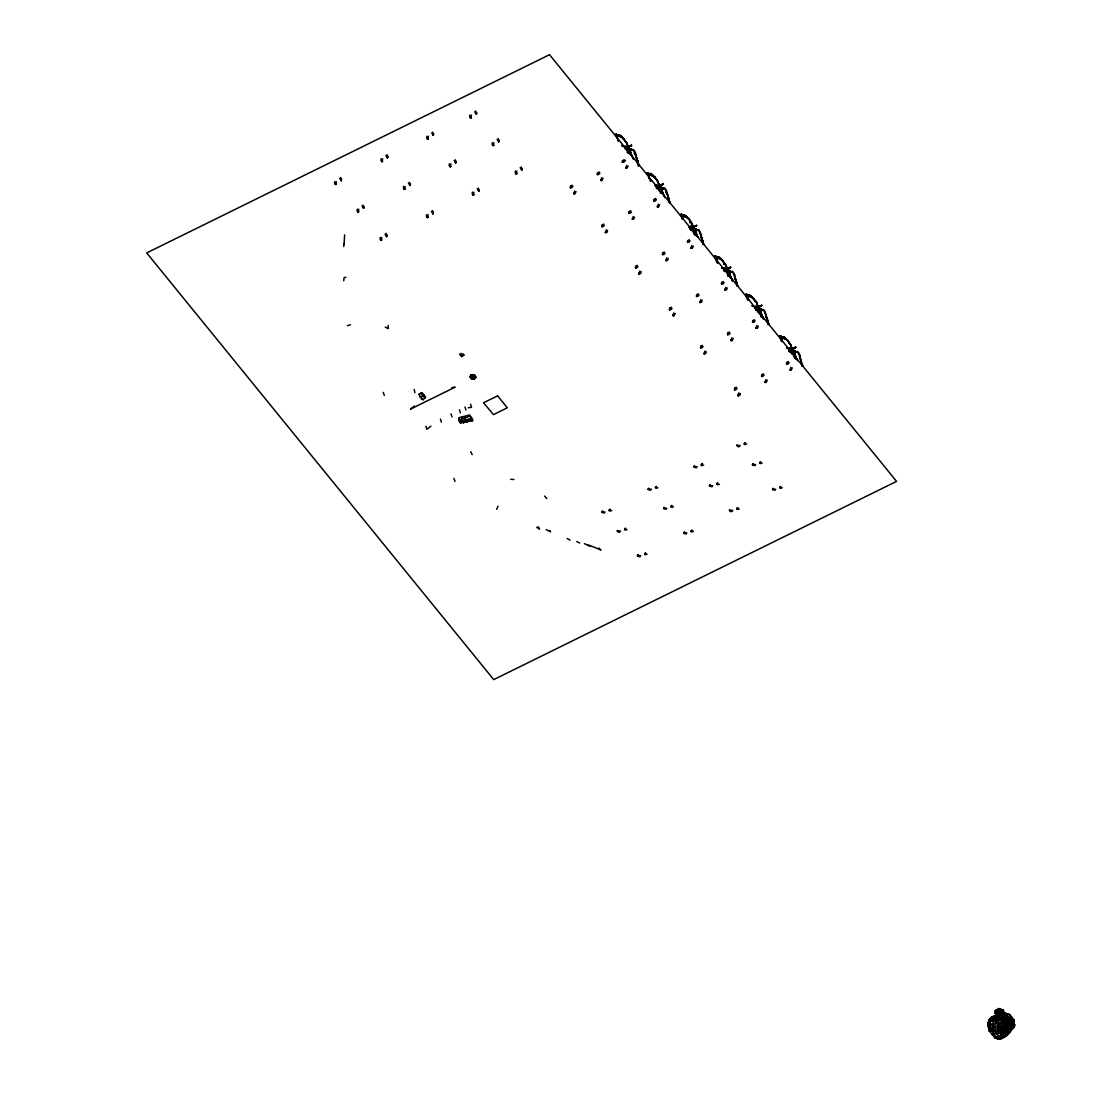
<?xml version="1.0" encoding="UTF-8"?>
<svg xmlns="http://www.w3.org/2000/svg" width="1094" height="1094" viewBox="0 0 1094 1094"><rect width="100%" height="100%" fill="white"/><g stroke="black" fill="none" stroke-linecap="round" stroke-linejoin="round"><path stroke-width="1.5" d="M465.005 416.814L464.868 418.633L467.111 422.093L468.232 419.754L472.649 420.711L469.709 414.899L458.892 417.744L459.015 420.725L460.465 422.968L472.649 420.711L472.28 418.236M471.227 374.845C475.89 374.886 470.502 375.174 471.5 374.955M473.839 375.748C469.723 375.68 472.102 381.15 473.196 375.789C473.346 378.25 476.218 379.577 472.717 379.194M473.346 374.996L471.692 374.832L474.974 375.474M473.647 374.668L472.02 376.131L473.716 376.965L474.03 375.42L475.206 378.073L474.605 378.852L475.521 377.649L473.976 375.269L474.769 375.912L474.769 377.553L472.417 377.977L471.049 376.596L471.87 375.146M607.58 230.369L607.088 232.106L605.42 232.707L606.213 229.781M641.18 271.681L640.674 273.404L639.019 274.02L639.812 271.08M668.188 258.389L667.696 260.112L666.041 260.714L666.834 257.787M693.199 246.082L692.707 247.805L691.052 248.406L691.846 245.48M706.232 351.68L705.739 353.403L704.085 354.005L704.878 351.078M758.265 326.067L757.773 327.79L756.104 328.405L756.898 325.479M618.206 140.839C618.137 139.43 618.083 139.471 618.342 140.962M717.172 261.74L717.486 262.861L717.117 261.781M1000.094 1027.95L1004.771 1027.663L1006.138 1028.729L1005.632 1030.931L999.273 1031.861L989.291 1030.986L987.759 1025.023L988.525 1021.892L990.74 1019.417L1003.362 1016.271C1014.576 1023.369 1013.659 1034.897 999.56 1039.3L994.911 1037.878L989.291 1030.986L990.945 1017.94L993.202 1016.258L1000.326 1014.316M1012.634 1019.758L1014.152 1020.059L1013.55 1022.028L1011.061 1023.697L1008.9 1030.945L999.56 1039.3L994.911 1037.878L1001.954 1035.156L1005.714 1032.408L1007.218 1032.941L1005.605 1035.881L1002.938 1036.36L998.302 1030.657L997.906 1022.179L999.492 1015.656L1005.947 1013.468L1009.803 1014.712L1014.152 1020.059L1013.823 1027.403L1007.752 1034.281L999.56 1039.3L996.689 1037.727L987.759 1025.023L989.222 1019.54L991.123 1017.475L995.048 1016.066M1008.668 1031.492L1006.836 1033.16L1007.752 1034.281L1006.384 1033.009L1007.916 1030.89L1006.138 1028.729L1002.87 1028.688L1003.581 1014.822L1006.781 1015.246L1009.912 1017.557L1014.822 1025.146L1013.823 1027.403L1009.037 1030.589L1009.065 1032.298L1008.162 1031.177M343.776 246.588L343.885 243.606L344.063 244.427M475.521 377.799L475.534 376.391L474.153 375.529L475.507 376.801L474.564 378.086L471.323 377.594L470.844 375.707L473.155 374.654L470.406 376.213L472.266 374.968M628.708 148.524L631.101 148.975L629.788 149.823C629.46 150.972 629.884 149.058 632.77 149.96M661.514 189.18L658.971 186.623M695.114 230.478L696.249 229.07L693.295 228.318L696.249 229.07L694.977 230.834L697.644 237.138M727.879 272.242L730.245 270.888L727.25 270.232L726.977 272.31L726.881 270.724M760.18 310.477L758.484 309.93M473.538 375.83L473.47 379.153M1003.964 1028.784L1004.019 1024.928L1006.781 1015.246L1003.786 1012.251L996.265 1010.514M1006.384 1033.009L1009.065 1031.369L1010.815 1025.434L1004.716 1023.437L1009.516 1029.331L1011.663 1026.801L1010.473 1024.134L1002.295 1021.7L1003.362 1016.271L1006.398 1016.545L1010.377 1020.046L1013.974 1025.639L1009.694 1031.396L1014.234 1026.186L1011.061 1023.697L1010.432 1031.71L1008.764 1026.842L1002.295 1021.7L987.759 1025.023M470.584 375.652L470.338 377.28L470.844 375.707M344.159 242.827L344.624 234.841M801.82 364.165L802.695 366.203L799.687 357.123L801.287 361.499M470.666 375.611L472.362 375.365M475.22 378.182L475.48 377.457M471.459 378.729L470.324 376.924M1007.164 1032.722L1007.711 1031.286L1004.771 1027.663L1008.189 1021.851L1007.861 1018.117L1004.73 1017.611L993.598 1019.389L988.525 1021.892L989.291 1030.986M682.123 219.142L683.135 218.499L682.218 218.034C680.646 215.723 683.846 217.802 680.523 214.424L683.258 216.585L681.357 214.287L685.186 216.667L683.859 214.834L686.54 217.323L685.213 215.491L688.919 219.115L685.2 215.491L686.129 217.432L683.791 214.862L684.912 216.762L682.752 215.203M474.44 375.051L473.059 374.736M657.029 188.865L658.027 187.033L656.879 184.64L656.072 187.826M755.681 310.176L756.679 308.344L755.53 305.951L754.928 308.303M789.69 351.981L790.688 350.148L789.54 347.755L788.733 350.928M343.748 280.775L344.022 277.862L345.868 277.206M1005.359 1028.169L1006.234 1031.724L1007.779 1031.341L1007.246 1030.028L1008.189 1029.016L1008.244 1032.148L1008.189 1029.016M1005.728 1029.7L1007.615 1028.305L1010.323 1020.702L1009.803 1014.712L1005.947 1013.468L996.005 1014.261L995.294 1010.596L1003.348 1009.953L1004.265 1014.726L994.829 1012.976L994.665 1012.155L1000.066 1011.718M988.525 1021.892L1003.143 1019.143L1008.271 1026.24L1010.418 1024.941L1009.461 1023.41L1011.622 1021.577L1011.977 1017.393M473.552 378.688L472.84 378.866L473.36 375.83M988.935 1022.138L989.222 1019.54L990.945 1017.94L999.492 1015.656M999.506 1015.259L996.525 1015.314L994.2 1016.928L992.682 1024.873L993.147 1029.468L1000.189 1038.124L1001.379 1038.452L1007.109 1034.828M573.912 193.255L574.965 193.816L576.032 191.587M600.934 179.963L601.987 180.524L603.054 178.295M625.946 167.655L626.999 168.216L628.065 165.987M632.482 218.745L633.535 219.32L634.602 217.077M657.494 206.438L658.547 207.012L659.614 204.769M673.056 315.154L674.109 315.728L675.176 313.486M731.134 340.043L732.187 340.617L733.254 338.374M765.144 381.861L766.197 382.421L767.263 380.192M790.155 369.553L791.208 370.114L792.275 367.885M1006.289 1024.367L1008.709 1027.239L1008.641 1031.874M470.912 378.155L470.529 377.539M341.246 178.773L341.451 180.715L339.591 178.213M334.832 181.522L334.573 183.3L335.461 183.86M357.287 209.118L357.013 210.896L357.902 211.457M381.163 158.712L380.903 160.49L381.792 161.05M380.302 237.425L380.042 239.203L380.931 239.764M403.618 186.322L403.358 188.1L404.247 188.66M426.947 136.189L426.687 137.967L427.576 138.528M426.646 214.629L426.387 216.407L427.275 216.968M449.402 163.785L449.128 165.577L450.017 166.124M469.928 115.034L469.668 116.812L470.557 117.373M472.417 192.106L472.157 193.884L473.046 194.445M492.382 142.644L492.122 144.422L493.011 144.982M515.411 170.951L515.151 172.729L516.04 173.29M692.871 228.906L692.967 230.506L693.008 227.62L696.454 225.706L695.647 226.226M761.397 316.877L761.328 315.222M795.406 358.682L795.338 357.041M626.247 148.88L626.876 147.471M690.998 229.125L692.023 227.566M725.39 270.779L726.033 269.384M627.409 152.845L627.532 152.025M336.227 183.368L335.202 184.421M1007.246 1030.028L1007.711 1031.286C1009.803 1029.085 1008.094 1025.94 1011.212 1024.504L1011.061 1023.697L1010.514 1025.994C1011.964 1023.998 1010.118 1032.777 1007.246 1033.051L997.906 1022.179L990.426 1020.497L994.159 1020.073L993.598 1019.389M690.232 220.961L689.835 222.643L690.232 220.961L688.441 218.253L688.919 219.115M724.242 262.779L723.831 264.447L724.242 262.779L722.45 260.057M341.15 180.674L340.672 177.488M362.032 205.822L363.591 208.284L363.126 205.098M385.922 155.416L387.481 157.878L387.016 154.692M385.061 234.13L386.62 236.591L386.155 233.405M408.377 183.026L409.935 185.488L409.471 182.288M431.706 132.894L433.265 135.355L432.786 132.155M431.405 211.333L432.964 213.795L432.486 210.595M454.147 160.49L455.706 162.951L455.241 159.765M474.687 111.738L476.246 114.2L475.781 111M477.175 188.811L478.734 191.259L478.269 188.072M497.141 139.348L498.7 141.796L498.235 138.61M520.17 167.655L521.729 170.117L521.25 166.917M631.279 155.02L631.129 152.64M662.827 193.816L662.718 192.106M696.427 235.114L696.003 232.516L694.458 234.089L694.813 235.183M761.492 315.113L761.055 312.515L759.509 314.087M795.707 357.793L794.408 353.772M660.407 193.296L660.215 191.559M728.016 276.413L727.291 273.992M659.655 187.115L662.649 187.771L661.378 189.522L664.044 195.826M763.503 318.983L760.043 310.833L761.301 309.069L758.976 308.535L761.301 309.069L760.043 310.833L763.434 319.01M1009.201 1024.394L1007.711 1026.022L1009.051 1029.071L1006.589 1026.049L999.93 1025.83M1011.731 1019.799L1011.622 1021.577M760.604 316.467L761.998 316.686L762.053 315.537L761.123 316.467M796.008 358.49L796.063 357.341L795.119 358.271M702.198 300.194L701.705 301.917L700.037 302.532L700.83 299.592M727.209 287.886L726.717 289.609L725.048 290.225L725.842 287.298M740.241 393.484L739.749 395.207L738.081 395.823L738.874 392.883M624.729 148.21L625.33 145.858L625.973 149.099M472.991 375.023L474.851 375.789M630.486 152.654L629.925 153.242L630.199 151.875M662.02 191.45L661.473 192.038L661.733 190.657M695.333 231.969L695.073 233.337L693.869 233.542L694.458 234.089M729.999 274.334L729.069 275.155L729.794 273.391M760.398 311.954L760.125 313.335L761.014 312.187M341.041 180.647L341.656 179.047M363.591 208.284L364.111 206.657M387.481 157.878L388.001 156.251M386.62 236.591L387.139 234.964M409.963 184.189L410.236 185.515L410.455 183.86M433.265 135.355L433.771 133.728M432.964 213.795L433.47 212.168M455.706 162.951L456.225 161.324M476.273 112.901L476.546 114.227L476.765 112.573M478.734 191.259L479.254 189.631M498.7 141.796L499.22 140.169M521.742 168.818L522.029 170.144L522.235 168.49M1004.812 1029.905L1002.952 1031.013L998.302 1030.657L993.147 1029.468L989.441 1026.856L1005.236 1030.493C1003.034 1023.574 987.909 1028.825 990.111 1021.782M462.024 417.334L461.531 419.508L462.516 421.272L463.637 422.763L464.759 421.573M690.423 220.879L693.938 229.672L688.591 226.814M751.195 297.431L750.252 295.489L756.569 302.094L758.99 309.67L754.956 307.674M1002.774 1024.654L1007.724 1026.432L1002.911 1023.806L998.59 1024.353L997.906 1022.179M472.198 375.762L472.854 374.955M475.644 377.047L474.085 375.734M475.343 377.991L475.575 376.951M1007.779 1031.341L1005.96 1031.341L1004.579 1033.023L1007.67 1030.562M689.671 229.125L690.478 225.952L691.627 228.345L690.793 229.822M723.681 270.943L724.474 267.757L725.623 270.15L724.802 271.627M659.696 187.019L662.649 187.771L661.378 189.535L664.851 197.686M689.74 228.222L690.41 226.841M724.078 269.753L724.406 268.659M635.313 154.063L636.052 155.799C636.106 150.931 632.51 147.786 629.829 150.74L633.221 158.917M1010.856 1029.632L1010.268 1030.63L1009.721 1029.946L1013.085 1028.223L1012.1 1029.098L1011.663 1026.801L1014.822 1025.146L1013.81 1023.136M604.462 513.031L602.056 512.525L602.794 511.117M617.289 531.274C617.399 528.593 617.153 533.53 619.956 532.081M650.807 490.235L648.4 489.729L648.578 488.375M640.031 556.764L637.624 556.258L638.363 554.836M666.287 509.271L663.88 508.765L664.058 507.411M696.577 467.712L694.17 467.206L694.362 465.853M686.362 533.954L683.955 533.448L684.694 532.04M712.071 486.748L709.664 486.242L710.403 484.833M736.905 445.75C737.014 443.07 736.768 448.007 739.571 446.557M729.479 510.624C729.589 507.958 729.342 512.895 732.146 511.431M755.051 465.593L752.645 465.087L752.836 463.733M775.126 490.276L772.733 489.77L772.911 488.416M657.836 188.578L658.397 186.527L658.424 188.141M690.916 230.369L691.996 227.839L692.023 229.453M755.981 310.368L757.048 307.824L757.089 309.438M459.576 418.797L459.015 420.725L469.709 416.144M473.046 375.707L471.459 378.551L472.061 379.03L474.728 378.319L473.811 375.939M725.541 288.119L725.048 290.225M738.573 393.717L738.081 395.823M606.869 231.832L607.129 230.998M739.53 394.934L739.79 394.1M473.77 374.859C477.449 378.059 469.066 377.936 472.526 375.105M572.9 186.431C570.918 189.987 568.579 186.13 572.189 185.269M599.922 173.125C597.939 176.695 595.601 172.838 599.197 171.963M604.449 225.214C602.466 228.769 600.127 224.926 603.724 224.051M625.481 160.312C623.717 163.977 620.107 161.297 624.209 159.656M631.47 211.921C629.488 215.477 627.149 211.621 630.746 210.759M656.482 199.614C654.499 203.169 652.161 199.313 655.757 198.452M638.048 266.526C636.065 270.081 633.727 266.225 637.323 265.363M665.07 253.22C663.087 256.789 660.749 252.933 664.345 252.058M690.082 240.912C688.085 244.482 685.76 240.625 689.357 239.75M672.058 308.33C670.061 311.886 667.737 308.043 671.333 307.168M699.08 295.038C697.083 298.594 694.745 294.737 698.355 293.876M703.114 346.511C701.117 350.08 698.779 346.224 702.389 345.348M724.078 282.731C722.095 286.286 719.756 282.43 723.366 281.568M730.136 333.219C728.139 336.774 725.801 332.918 729.411 332.056M755.134 320.911C753.151 324.467 750.812 320.624 754.422 319.749M737.11 388.329C735.127 391.884 732.789 388.028 736.385 387.167M764.132 375.023C762.149 378.592 759.81 374.736 763.407 373.861M789.143 362.716C787.16 366.285 784.822 362.429 788.418 361.553M756.31 308.877L757.089 307.564M761.561 317.11L762.053 315.537M790.319 350.682L789.526 350.983L790.524 349.314L789.54 350.08M795.57 358.928L796.063 357.341M629.925 153.242L630.8 152.107M661.473 192.038L662.185 190.274M729.069 275.155L729.466 273.91M794.135 355.14L795.01 354.005M1009.215 1030.302L1005.263 1026.008L1008.709 1030.233L1008.709 1027.239M639.252 272.748L639.019 274.02M700.283 301.26L700.037 302.532M625.303 149.03L626.315 147.416L625.33 148.182M656.783 188.359L657.986 187.293L656.974 188.031L657.877 187.977L656.947 187.881L657.863 186.199L656.879 186.965M690.437 229.125L691.463 227.511L690.478 228.277M724.447 270.929L725.459 269.315L724.474 270.081M755.503 309.11L756.515 307.496L755.53 308.262M601.809 512.224L602.315 511.213M648.14 489.428L648.646 488.416M637.364 555.957L637.87 554.945M663.634 508.464L664.126 507.452M693.924 466.906L694.43 465.894M683.709 533.147L684.215 532.135M709.404 485.941L709.91 484.929M752.399 464.786L752.904 463.774M772.473 489.469L772.979 488.457M755.051 301.616L753.985 298.949M625.262 146.746L625.987 148.962M656.81 185.542L656.468 186.636L657.672 187.498L656.988 188.359M755.462 306.84L755.134 307.934L756.323 308.795L755.639 309.67M789.471 348.644L789.868 351.625M1011.061 1023.697L1010.938 1026.514L1010.733 1024.982C1011.512 1026.309 1011.198 1024.353 1011.868 1028.128L1012.62 1027.977L1011.663 1026.801M1011.321 1028.141L1012.155 1026.815L1011.212 1024.504L1013.974 1025.639L1007.861 1018.117L1010.473 1024.134M358.586 211.593L357.642 212.031M382.462 161.187L381.532 161.625M381.615 239.901L380.671 240.338M404.917 188.797L403.987 189.221M428.246 138.665L427.316 139.102M427.945 217.104L427.016 217.542M450.701 166.274L449.757 166.698M471.227 117.509L470.297 117.947M473.729 194.582L472.786 195.005M493.681 145.119L492.751 145.543M516.71 173.426L515.78 173.864M630.294 149.495L629.829 150.74L633.303 158.904M496.717 509.325L498.002 506.235M1009.817 1027.471L1011.567 1029.495L1010.61 1028.442L1010.733 1024.982M992.094 1034.432L996.99 1033.051M996.675 1033.803L1000.75 1033.215L1001.954 1035.156M1004.224 1031.82L1000.613 1033.515M1004.019 1024.928L1006.453 1027.936L1007.109 1026.377M1007.3 1027.581L1007.847 1026.268L1006.248 1026.965M1005.96 1031.341L1006.671 1029.96M1003.376 1035.033L1004.36 1036.237L1006.795 1032.367L1007.123 1033.926L1001.379 1038.452L1000.75 1037.673M474.386 375.242L473.743 374.804M1010.186 1031.683L1011.813 1027.827M570.275 187.894L570.726 186.253M597.297 174.602L597.748 172.948M622.295 162.295L622.746 160.64M601.823 226.677L602.274 225.036M628.831 213.385L629.282 211.744M653.843 201.077L654.294 199.436M635.409 267.989L635.86 266.348M662.431 254.697L662.882 253.042M687.442 242.389L687.894 240.735M669.419 309.793L669.87 308.152M696.44 296.501L696.892 294.86M721.452 284.194L721.903 282.553M700.475 347.974L700.926 346.333M727.496 334.682L727.948 333.041M752.508 322.374L752.959 320.733M734.484 389.792L734.936 388.151M761.506 376.5L761.944 374.845M786.504 364.193L786.955 362.552M462.981 353.649L461.682 356.63L459.507 354.005M611.819 510.693L609.946 510.255L610.124 509.134M627.053 529.592L625.426 529.291L625.618 528.183M657.904 487.746L656.277 487.459L656.468 486.338M647.128 554.275L645.501 553.974L645.692 552.867M673.384 506.782L671.771 506.495L671.948 505.373M703.674 465.223L702.061 464.923L702.498 463.432M693.459 531.465L691.846 531.178L692.023 530.057M719.428 484.41L717.541 483.972L717.732 482.851M746.669 444.068L745.041 443.781L745.233 442.66M739.243 508.942L737.616 508.655L737.807 507.534M762.149 463.104L760.535 462.817L760.713 461.695M782.224 487.787L780.61 487.5L780.788 486.379M621.091 136.586L623.771 139.02L620.052 135.396L623.771 139.02M652.639 175.382L655.32 177.802L651.614 174.178L652.94 176.011L650.26 173.522L651.6 175.368L647.73 172.989L649.658 175.272L646.937 173.112C647.58 176.202 650.178 175.614 648.523 177.83C649.959 175.669 647.689 176.161 646.937 173.112L651.313 175.45L650.192 173.549L652.53 176.134L651.6 174.192L656.646 179.662M720.235 258.499L722.929 260.919L719.223 257.295L724.925 263.955M785.301 338.484L787.981 340.918L784.261 337.294L785.191 339.236M630.089 149.892L629.829 150.753L633.494 149.44M459.74 421.846L471.172 418.428L471.09 417.06M659.395 187.785L659.272 185.953M726.99 270.902L727.004 269.425M1007.765 1032.394L1008.148 1031.615M475.411 377.498L474.933 375.365M470.953 378.004L472.84 375.789M657.193 188.51L658.027 187.033M755.858 309.807L756.679 308.344M474.263 375.488L473.552 375.037M691.121 229.056L691.545 228.331M725.131 270.861L725.554 270.136M658.861 186.363L661.884 185.036L659.409 186.308M694.54 234.362L696.003 232.516M728.536 276.18L729.766 274.717M790.688 350.148L789.649 351.475M793.601 356.165L795.064 354.333M790.333 350.6L791.085 349.369M695.784 231.572L695.073 233.337L693.938 233.487M470.365 376.09L470.871 375.187M471.569 375.406C470.023 377.69 475.179 379.044 474.837 376.254M474.181 376.281L472.471 376.021M630.855 152.422L629.652 153.83M761.055 312.515L759.851 313.923M636.968 159.902L638.486 164.305L635.477 155.225L638.486 164.305L637.296 162.322L637.72 164.004M667.313 193.953L670.007 203.115L667.025 194.007M702.211 239.695L700.625 235.306L702.649 242.184M734.922 277.069L737.561 286.231L734.457 275.962M767.181 319.981L768.658 324.412L765.677 315.304L768.138 321.677L766.908 319.94L768.617 324.412L767.509 322.415L767.92 324.097M661.706 188.565L661.378 189.535L662.54 189.453L662.841 188.551L661.843 188.291M695.305 229.863L697.794 237.083M760.357 309.862L760.029 310.833L761.205 310.751L761.492 309.848L760.439 309.561M424.841 398.066L425.552 396.958L422.065 392.609L418.797 394.442L423.05 399.734L424.841 398.066L420.821 393.061M690.601 229.261L691.299 227.62M725.267 270.615L725.295 269.425M462.83 417.58L461.531 419.508L462.53 421.272L459.74 421.86M1008.6 1029.81L1008.23 1030.849M794.08 355.085L793.875 356.986M723.777 268.755L724.474 267.757M574.665 190.985L573.871 193.925M601.686 177.693L600.893 180.619M626.698 165.385L625.905 168.312M633.235 216.475L632.441 219.415M658.246 204.181L657.453 207.108M673.822 312.898L673.029 315.824M731.886 337.786L731.093 340.713M765.896 379.591L765.103 382.517M790.907 367.283L790.114 370.21M609.577 509.407L609.153 510.843L610.261 511.021M655.921 486.598L655.484 488.033L656.605 488.225M625.071 528.443L624.647 529.879L625.754 530.07M701.692 464.075L701.268 465.511L702.375 465.702M671.401 505.647L670.978 507.083L672.085 507.26M645.145 553.126L644.722 554.562L645.829 554.754M744.686 442.92L744.262 444.355L745.37 444.547M717.185 483.11L716.761 484.546L717.869 484.738M691.476 530.33L691.052 531.766L692.16 531.944M760.166 461.955L759.742 463.405L760.85 463.582M737.26 507.794L736.836 509.23L737.944 509.421M780.241 486.639L779.817 488.074L780.925 488.266M1004.989 1035.047L1000.723 1038.452M598.062 173.481L597.474 174.63M623.074 161.174L622.486 162.322M602.589 225.555L602.001 226.718M629.611 212.263L629.023 213.426M654.622 199.956L654.021 201.118M636.175 266.868L635.587 268.03M688.208 241.268L687.62 242.417M670.184 308.672L669.596 309.834M697.206 295.38L696.618 296.542M728.262 333.561L727.674 334.723M753.274 321.253L752.686 322.415M735.25 388.671L734.662 389.833M762.272 375.379L761.684 376.527M787.283 363.071L786.695 364.22M661.2 192.626L662.171 191.6M658.424 186.267L656.974 188.031M475.138 376.404L474.577 375.502M1009.037 1030.288L1010.774 1028.51M1005.55 1028.592L1006.234 1031.724L1007.916 1030.89L1006.015 1028.538L1007.041 1027.594L1002.76 1026.24L1000.012 1026.951M1009.037 1030.589L1010.801 1028.852M988.06 1024.134L988.785 1023.437M609.016 510.132L609.755 509.763M655.347 487.322L656.099 486.953M624.51 529.168L625.248 528.799M701.131 464.8L701.869 464.43M670.841 506.372L671.579 506.002M744.125 443.644L744.864 443.275M716.625 483.835L717.363 483.466M644.585 553.851L645.323 553.482M759.605 462.68L760.344 462.311M690.916 531.055L691.654 530.686M736.7 508.519L737.438 508.149M779.68 487.363L780.419 486.994M668.844 198.329L667.6 194.595C666.588 189.782 665.863 187.744 661.665 188.442M701.213 235.798C700.146 231.012 699.435 229.07 695.264 229.754M735.223 277.602C735.223 272.762 731.64 269.726 728.973 272.652L732.378 280.816M766.265 315.783C765.198 311.011 764.501 309.069 760.33 309.752M800.275 357.601C800.288 352.747 796.692 349.711 794.039 352.651L796.706 358.941M665.043 188.236L662.841 188.551L664.318 188.742M698.628 229.535L694.704 230.205M732.638 271.353C731.571 273.609 729.219 269.862 728.987 272.638L732.447 280.802M763.694 309.534L761.492 309.848L762.969 310.04M797.704 351.338C796.76 353.663 794.039 349.724 794.039 352.637L797.512 360.801M470.406 376.828L472.389 375.83M1008.983 1028.592L1007.82 1027.567L1008.217 1026.623L1005.988 1027.594L1010.952 1024.722L1010.459 1022.972M472.512 375.297L472.964 374.859C469.025 376.486 476.273 378.839 473.976 375.269M657.822 185.994L658.328 185.365M991.232 1031.013L993.147 1029.468M423.802 394.784L420.916 397.095L419.535 396.848M756.378 308.686L755.53 309.178L756.528 309.274M414.517 406.024L410.469 409.129L455.131 387.153L451.836 387.632M430.913 426.168L426.851 429.286L425.922 426.25M418.797 394.442L419.699 393.758M1004.265 1014.726L1005.947 1013.468L1001.598 1013.988M335.79 184.585L336.282 181.59M382.134 161.789L382.613 158.78M427.918 139.266L428.397 136.258M470.899 118.111L471.377 115.102M358.244 212.195L358.736 209.186M404.589 189.385L405.067 186.39M450.359 166.862L450.851 163.868M493.353 145.707L493.832 142.712M381.273 240.502L381.751 237.494M427.604 217.706L428.096 214.697M473.387 195.17L473.866 192.175M516.382 174.014L516.86 171.02M792.316 350.23L795.311 350.873L794.039 352.637L796.979 351.858M717.527 263.285L717.349 262.109M460.465 422.968L461.709 422.093M1009.639 1025.283L1008.271 1026.24L1010.514 1025.994L1008.764 1026.842M625.166 141.304C628.435 142.37 626.712 149.331 631.101 148.975L629.706 150.097M727.305 270.136L730.245 270.888L728.85 272.556M792.357 350.121L795.311 350.873L794.449 351.365M336.309 184.175L335.393 184.298M382.654 161.365L381.738 161.502M428.424 138.842L427.508 138.965M471.418 117.687L470.502 117.81M358.764 211.785L357.847 211.908M405.108 188.975L404.178 189.098M450.878 166.452L449.962 166.575M493.873 145.297L492.956 145.42M381.792 240.092L380.876 240.215M428.123 217.282L427.207 217.405M473.907 194.759L472.991 194.882M516.888 173.604L515.971 173.727M464.348 354.88L461.682 356.63L461.012 353.307M627.724 147.17L631.553 145.311L629.05 146.473M658.725 185.652L663.087 184.107L660.598 185.255M696.687 225.405L692.201 226.964L696.687 225.405L694.198 226.567M726.32 268.768L730.696 267.223L728.194 268.372M757.267 306.963L761.752 305.404L759.25 306.566M791.646 348.863L795.748 347.208L793.259 348.371M627.053 146.869L631.553 145.311C630.185 147.307 628.147 145.365 628.776 149.591L624.756 147.581M629.378 149.276L627.313 147.567M663.087 184.107L662.855 184.394C660.325 185.789 662.54 184.79 661.802 184.872L663.087 184.107L658.602 185.652M659.395 186.418L660.448 187.717M694.047 229.029L692.899 227.935L695.114 226.513M726.211 268.768L730.464 267.51C728.659 269.302 727.264 267.688 727.92 271.49L721.63 267.77L728.549 271.859M729.178 268.276L726.99 269.534L727.742 270.136M757.376 306.949L761.752 305.404L758.498 308.002M761.752 305.404L757.458 307.756M791.263 348.767L795.748 347.208L792.494 349.519L790.497 344.801L793 351.475L786.682 347.755M628.284 147.622L626.712 142.685M688.755 226.759L693.938 229.672L691.859 222.779M792.494 351.748L793.779 351.078L792.521 349.998M631.553 145.311L630.513 146.131M730.696 267.223L729.671 268.044M795.748 347.208L794.449 347.974C794.969 349.013 791.126 347.933 793 351.475L786.764 347.742M693.869 230.437L697.904 230.055M1002.883 1037.413L1005.605 1035.881M1007.779 1025.639L1010.022 1024.463C1008.572 1020.962 1004.511 1019.485 1000.983 1020.387M694.307 229.097L694.54 230.041M655.156 185.46L660.338 188.373L660.092 186.349L660.338 188.373L655.005 185.501M627.163 148.182L628.9 148.934M471.131 374.996L471.993 374.722M737.028 445.313L740.159 445.559M694.034 466.468L697.165 466.714M648.263 488.991L651.395 489.25M601.919 511.801L605.05 512.047M752.508 464.348L755.639 464.608M709.527 485.504L712.659 485.763M663.743 508.04L666.875 508.286M617.413 530.836L620.544 531.082M772.583 489.032L775.714 489.291M729.602 510.187L732.734 510.447M683.818 532.723L686.95 532.969M637.487 555.52L640.619 555.766M630.035 146.364L627.847 147.649L628.585 148.237M1009.748 1022.712L1011.389 1022.001M1011.102 1025.516L1014.234 1026.186L1013.167 1022.74L1010.008 1018.842L1006.398 1016.545L1007.478 1020.47L1010.323 1020.702M1006.453 1027.936L1008.299 1027.143M1004.976 1031.492L1005.796 1031.136L1002.077 1033.174M731.913 271.859L728.987 272.638L729.37 271.367M1008.299 1020.921L1010.377 1020.046M660.092 186.349L657.002 180.578M726.566 269.739C730.819 274.238 726.06 264.215 723.996 263.435M756.911 302.778L757.321 305.363M1005.988 1026.61L1004.839 1026.692M998.644 1036.237L1001.078 1035.485M347.345 325.656L350.408 324.768M997.714 1026.172L992.586 1027.635L993.215 1028.415M694.567 230.26L695.387 229.562M1010.61 1028.442L1011.868 1028.128M1005.495 1019.758L1003.95 1020.128L1003.143 1019.143L1009.871 1022.247L1005.687 1020.524L1006.302 1023.15L1004.73 1017.611M990.74 1019.417L994.296 1018.76L994.2 1016.928M471.692 374.832L472.553 374.627L471.692 375.037M473.387 379.221L474.126 379.03M1005.427 1014.753L1008.189 1014.302M997.919 1028.319L1002.118 1027.772L1002.952 1031.013L1005.071 1033.625L1007.123 1033.926M468.232 407.775L471.514 407.31L470.57 404.206M628.147 147.608L628.79 149.577L621.638 145.475M659.696 186.39L660.133 187.019M727.291 269.507L727.934 271.49L723.695 268.413M758.347 307.688L758.744 307.646M998.822 1023.314L1003.143 1022.753M989.605 1024.763L993.366 1024.367L992.819 1023.697M994.829 1012.976L1003.786 1012.251M617.317 138.446L617.071 137.94C615.498 135.642 618.766 137.666 615.389 134.33L618.124 136.49L616.209 134.193L620.052 136.572L618.712 134.74L621.392 137.229L620.066 135.396L623.58 138.979L621.296 136.531M617.399 138.418C616.346 136.791 617.631 137.037 615.389 134.33L619.765 136.668L618.671 134.74L621.118 137.188L620.134 135.971M996.005 1014.261L1003.075 1014.753M631.101 148.975L628.284 148.387M662.649 187.771L659.832 187.183M696.249 229.07L693.432 228.482M730.245 270.888L726.908 269.739M761.301 309.069L758.484 308.481M795.311 350.873L792.494 350.285L793.109 350.832M682.054 218.554C684.516 219.251 679.36 215.436 682.656 217.145M997.701 1031.327L994.692 1031.369L990.945 1028.702M991.123 1017.475L993.174 1017.502M788.897 351.27L790.538 351.092M994.665 1012.155L1004.06 1013.618M510.734 479.295L513.906 479.514M690.068 227.935L690.957 228.126M995.841 1013.413L1000.49 1013.906M996.689 1037.727L1000.189 1038.124M995.294 1010.596L999.984 1011.28M498.604 141.769L498.727 140.511M455.61 162.924L455.733 161.652M387.385 157.851L387.508 156.579M478.639 191.231L478.762 189.973M432.855 213.768L432.978 212.496M363.495 208.257L363.618 206.985M386.524 236.564L386.647 235.292M1005.577 1018.733L1007.177 1020.114L1003.253 1017.611M1011.676 1027.977L1013.085 1028.223M758.798 307.523L758.99 309.67L751.838 305.568L752.686 305.951M1000.231 1012.538L995.499 1011.635L1003.554 1010.993L996.114 1009.735L996.456 1011.567M760.645 316.234L761.998 316.686M794.654 358.053L795.352 358.203M1005.742 1019.526L1003.198 1018.145L1007.478 1020.47M1009.871 1022.247L1004.948 1019.608L1006.576 1021.618M1005.632 1030.931L1003.225 1030.589L1003.444 1031.615L1004.224 1030.575L1005.714 1032.408M626.465 168.257L625.659 167.724M601.454 180.565L600.647 180.031M658.014 207.04L657.207 206.506M574.432 193.857L573.625 193.323M633.002 219.347L632.195 218.814M691.599 248.352L690.806 247.818M605.98 232.639L605.173 232.119M666.588 260.659L665.795 260.126M725.609 290.156L724.816 289.623M639.566 273.951L638.773 273.418M700.598 302.464L699.804 301.93M756.665 328.337L755.858 327.803M673.576 315.756L672.783 315.236M731.654 340.644L730.86 340.111M790.675 370.155L789.868 369.622M704.632 353.95L703.839 353.417M765.663 382.462L764.856 381.929M738.641 395.754L737.835 395.221M1003.348 1009.953L997.919 1008.422L998.494 1011.403M627.218 151.806L629.023 153.557M658.766 190.602L659.696 190.876M757.417 311.899L758.347 312.173M791.427 353.704L792.876 354.661M756.296 309.205L755.598 309.192M589.967 545.482L600.989 550.05L598.692 548.012M789.061 343.42L790.1 344.145M621.597 145.488L622.472 145.858M421.149 398.859L423.05 399.734M664.619 188.305L665.343 189.741M698.218 229.603L700.816 234.964M732.214 271.421L732.939 272.857M584.387 543.65L590.104 546.33L588.394 544.839M546.193 529.674L550.542 531.78L549.721 530.358M472.088 378.866L471.022 377.895M720.454 258.43L722.724 260.878L719.209 257.295L720.536 259.128L717.855 256.639L719.196 258.485L715.326 256.105L717.226 258.403L714.532 256.228C715.134 259.278 717.801 258.745 716.05 260.974L717.144 260.304L715.257 258.457L716.707 258.936M753.985 299.113L750.279 295.489L751.592 297.322L748.911 294.833L750.252 296.665L746.381 294.3L748.282 296.583L745.588 294.409C746.299 297.418 748.734 296.994 747.106 299.154C749.636 298.799 744.563 295.886 747.722 297.144M649.207 173.741L647.744 172.989L651.6 175.368L650.219 173.522L652.667 175.984L651.682 174.766M682.806 215.053L681.33 214.301L683.23 216.598L680.523 214.424L681.398 215.655M716.802 256.858L715.339 256.105L717.267 258.389L714.532 256.228L715.394 257.473M747.858 295.052L746.395 294.286L750.252 296.665L748.87 294.833L751.332 297.281L750.334 296.064M576.729 541.489L579.642 543.021M781.731 338.949C778.559 337.69 783.468 340.658 781.116 340.959C782.948 338.757 780.227 339.29 779.598 336.227L782.333 338.388L780.419 336.09L784.261 338.47L782.921 336.637L785.601 339.126L784.275 337.294L787.981 340.918M385.252 327.065L388.233 328.679L388.11 325.342M655.32 177.652L658.26 181.481M617.713 135.068L616.196 134.206L619.792 136.08M682.861 215.162L681.33 214.301L685.186 216.667L683.805 214.834L686.266 217.282L685.282 216.065M716.857 256.981L715.339 256.105L719.196 258.485L717.814 256.639L718.922 258.567L716.748 257.022M567.184 538.467L570.083 540.149M536.744 527.404L539.602 529.113L538.207 526.679M693.446 228.195L694.704 229.179M758.511 308.18L759.756 309.164M1004.771 1027.663L1006.07 1028.565M624.551 146.514L628.79 149.577L628.694 148.319M656.099 185.296L660.338 188.373L660.147 186.226M689.685 226.608L693.938 229.672L693.733 227.525M754.751 306.593L758.99 309.67L758.675 307.988M788.76 348.412L793 351.475L792.685 349.806M659.244 187.293L659.367 189.194L659.272 187.607M625.344 140.88L623.949 139.704M656.892 179.662L655.497 178.486M689.097 219.798L690.492 220.974M723.093 261.603L725.855 264.598M754.149 299.783L755.544 300.959M788.159 341.601L790.921 344.583M717.814 256.639L720.276 259.1L719.278 257.883M781.813 337.007L783.974 338.566L782.853 336.665L785.328 339.085L784.343 337.868M1002.747 1025.393L1003.882 1026.377M618.712 134.74L619.983 135.902M650.219 173.522L651.313 175.45L650.219 173.522L651.518 174.684M683.859 214.834L685.117 215.997M717.855 256.639L719.127 257.801M746.45 295.653L745.588 294.409L748.323 296.57L746.409 294.286L749.978 296.761L748.843 294.847L750.183 295.982M784.001 337.978L782.853 336.665L783.974 338.566L782.88 336.637L784.193 337.8M651.6 174.178L655.128 177.761L652.844 175.313M685.2 215.491L688.714 219.073L686.225 216.68M750.265 295.476L753.78 299.072L751.51 296.624M784.275 337.294L787.789 340.877L785.506 338.429M751.291 296.679L753.711 299.195M625.467 141.782L626.288 142.904M686.444 216.626L688.714 219.073M1011.212 1024.504L1013.044 1027.84M623.293 138.159L625.768 142.056M688.919 218.964L690.916 222.15M717.787 256.666L718.949 257.979M748.87 294.833L750.005 296.159M787.502 340.056L789.977 343.954M544.621 496.047L546.836 498.591M1009.393 1022.863L1011.376 1025.256M1009.461 1023.41L1012.155 1026.815M1011.129 1027.211L1012.374 1028.839M1005.55 1025.42L1009.051 1029.727M998.877 1018.104L999.533 1018.911M1007.013 1028.852L1009.065 1031.369M1007.027 1029.399L1008.572 1031.314M998.59 1019.403L999.492 1020.524M1002.118 1027.772L1002.87 1028.688M998.59 1024.353L997.81 1023.41L992.682 1024.873L993.229 1025.543M1002.364 1029.55L1006.07 1034.103M993.311 1020.702L993.913 1021.44M736.877 283.893L737.602 286.231L736.125 281.801M702.116 239.996L703.592 244.427L700.912 235.265M800.261 357.697L801.505 361.444M735.209 277.712L734.621 277.124L736.221 281.514M693.281 232.174L694.157 233.651M474.741 375.447L475.316 376.186M782.88 336.637L784.261 338.47L780.405 336.104L782.292 338.402L779.598 336.227L780.46 337.458M462.543 421.272L463.637 422.763M787.981 340.767L789.307 342.778M623.771 138.87L625.098 140.88M655.32 177.802L654.8 176.996L655.06 177.898M1006.877 1026.008L1007.82 1027.567M736.453 284.221L737.602 286.231M702.444 242.417L703.592 244.427L702.868 242.089M668.844 201.105L670.007 203.115L668.516 198.684M757.759 306.265L758.498 307.715M799.878 356.767L798.005 352.856M765.868 314.963L763.995 311.038M733.486 274.184L734.812 276.768M665.89 191.067L667.217 193.652M635.669 154.869L633.795 150.958M470.707 451.672L472.17 454.639M727.442 269.521L725.828 266.061M659.832 186.404L658.219 182.944M665.617 191.956L666.123 193.036M634.069 153.174L634.575 154.24M790.497 351.68L790.853 352.473M756.487 309.875L756.857 310.655M691.422 229.877L691.791 230.67M626.288 149.782L626.643 150.575M791.482 347.044L791.892 347.96M757.472 305.226L757.882 306.156M726.416 267.045L726.826 267.962M692.406 225.241L692.817 226.157M658.82 183.929L659.231 184.845M627.272 145.146L627.683 146.063M758.88 312.857L759.222 313.636M736.276 281.637L737.096 283.496L734.826 277.22L736.371 281.432M702.266 239.818L703.1 241.678L700.816 235.415L702.362 239.627M637.132 159.724L637.952 161.584L635.764 155.17M638.486 164.305L637.611 162.268L638.622 166.302L637.72 161.994M475.083 375.885L475.37 376.938M470.502 376.733L470.598 377.444M801.711 363.987L802.668 366.23L801.505 364.22L801.929 365.902M453.819 478.365L455.036 481.36M730.313 275.223L730.436 276.932L730.477 275.989M768.152 321.677L765.882 315.4L767.427 319.612M637.296 159.546L635.669 155.321L637.939 161.597M755.981 302.135L755.626 300.823M657.002 180.018L657.316 180.838M383.201 392.377L384.322 395.413M801.177 361.799L802.695 366.203L801.929 363.892M765.978 315.25L767.496 319.626M464.991 406.995L465.921 410.045M459.425 409.758L460.355 412.807M451.029 413.874L451.959 416.91M440.444 419.098L441.374 422.147M767.933 322.074L768.617 324.412M669.268 200.776L669.966 203.115M792.644 350.285L792.986 351.489M758.634 308.481L758.976 309.67M787.461 340.111L787.721 341.013M722.409 260.112L722.655 261.015M623.252 138.213L623.512 139.116M669.46 202.746L669.159 201.064L669.555 202.732M799.523 355.96L799.796 357.068M765.513 314.142L765.8 315.25M700.447 234.157L700.734 235.265M666.861 192.845L667.135 193.953M414.202 389.423L414.913 392.773M727.619 269.808L727.934 271.49M693.623 228.003L693.924 229.685M660.024 186.691L660.338 188.373M628.476 147.909L628.79 149.591M1001.338 1011.171L1000.969 1009.283L998.138 1009.502L999.779 1010.241L1000.668 1014.822M761.711 315.988L761.533 314.169M696.646 235.989L696.468 234.171M792.165 350.258L792.029 352.309L791.933 350.709M758.156 308.453L758.033 310.505L757.937 308.905M627.956 148.36L627.819 150.411L627.724 148.811M795.297 358.176L795.174 355.605M761.301 316.371L761.178 313.787M730.19 277.534L730.122 275.606M696.181 235.73L696.112 233.801M662.595 194.417L662.513 192.489M1006.138 1028.729L1006.234 1031.724M630.964 153.707L631.006 154.979M795.529 355.974L795.557 357M702.758 242.362L703.633 244.4L702.758 242.362M767.824 322.361L768.685 324.398L767.824 322.361M1008.394 1021.235L1008.791 1023.875L1007.246 1021.331L1008.394 1021.235M650.082 178.678L649.33 178.732L650.082 178.678M748.734 299.975L747.981 300.029L748.734 299.975M549.516 54.7L146.692 252.919L493.736 679.606L896.56 481.387L549.516 54.7M497.62 395.85L483.534 402.77L493.49 414.612L507.329 407.788L497.62 395.85M782.237 341.738L782.183 341.766M650.916 180.893L649.945 180.838L650.944 180.893M781.868 336.856L780.391 336.104L781.923 336.966M684.858 216.516L683.805 214.834L684.858 216.516"/></g></svg>
